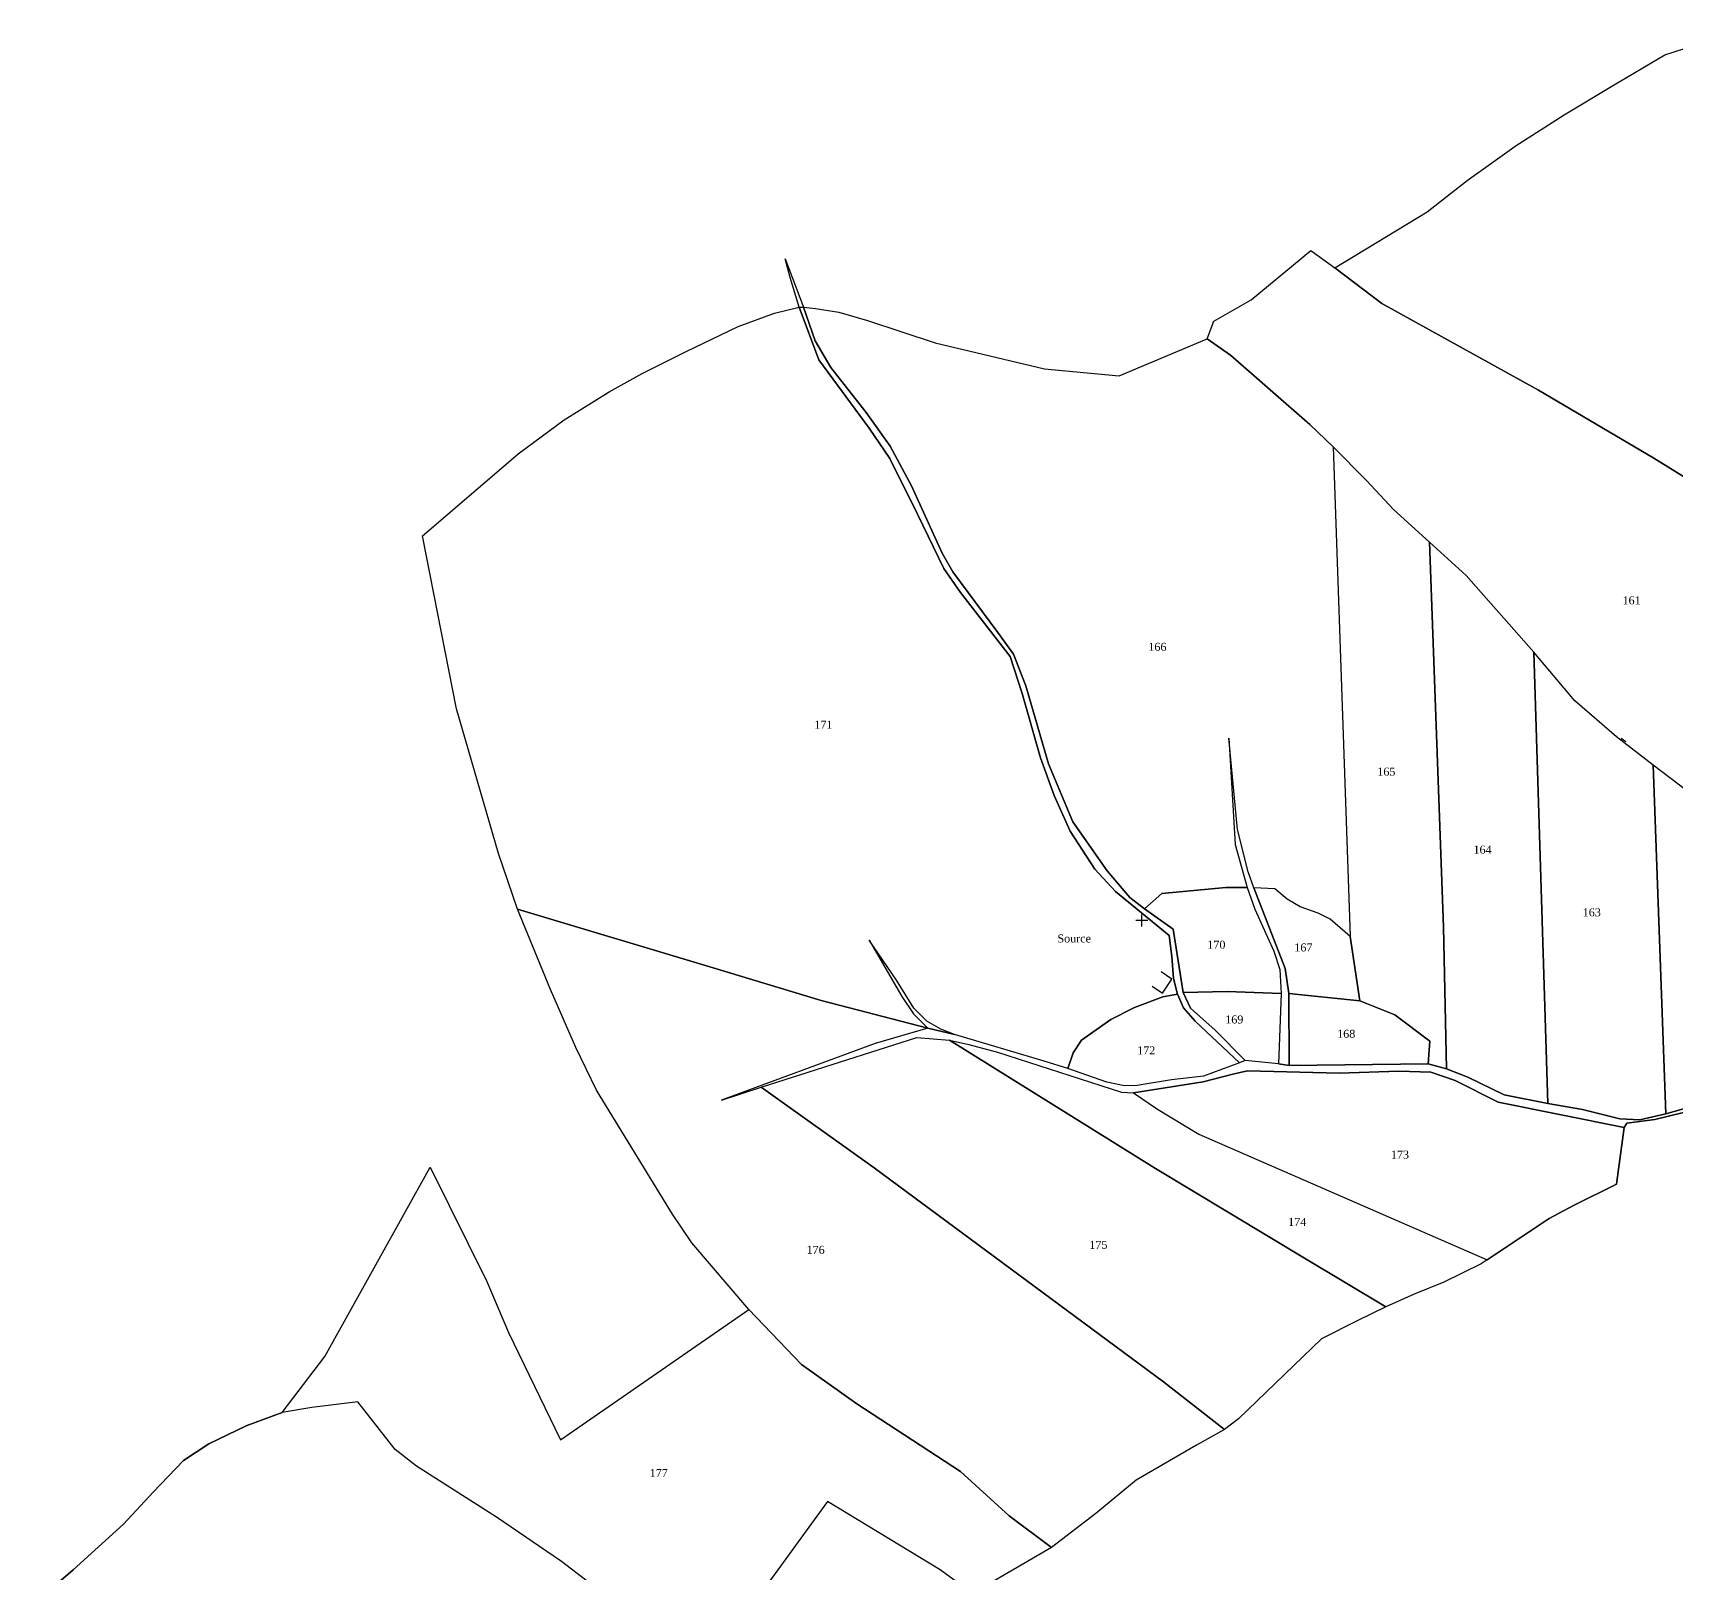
# Model space of a CAD drawing. Extents: x 1206804 to 1210977, y 6152742 to 6157901.
# Drawn here: x 1207586.6 to 1207997.2, y 6155582.6 to 6155967.3 of the extents above; entities that cross this region are included whole.
import ezdxf

# ---------------------------------------------------------------- set-up
doc = ezdxf.new("R2010")
doc.units = 0
doc.linetypes.add('CONTINU', pattern=[0])
doc.layers.get('0').update_dxf_attribs({"linetype": 'CONTINU'})
for name, color, linetype in [('1LIEUDIT', 7, 'CONTINU'), ('1PARCELLE', 7, 'CONTINU'), ('1SUBDSECT', 7, 'CONTINU'), ('1TRONFLUV', 7, 'CONTINU'), ('3CALVAIRE', 7, 'CONTINU'), ('3CALVAIRETEX', 7, 'CONTINU'), ('3FISCLINE', 7, 'CONTINUOUS'), ('3MURNONMI', 7, 'CONTINU'), ('3PARCELLETEX', 7, 'CONTINU')]:
    doc.layers.add(name, color=color, linetype=linetype)
doc.styles.get("Standard").update_dxf_attribs({"font": 'Times New Roman'})

# ---------------------------------------------------------------- blocks, each defined once
blk = doc.blocks.new('DETATOPO')
for points in [[(-1.5, 0), (1.5, 0)], [(0, -1.5), (0, 1.5)]]:
    blk.add_lwpolyline(points)
blk = doc.blocks.new('MURNOMI')
blk.add_line((-0.75, 0.5), (0.75, 0.5))

msp = doc.modelspace()

# ---------------------------------------------------------------- linework, layer by layer
at = {"layer": '1LIEUDIT'}
for points in [[(1207586.64, 6155574.81), (1207596.7, 6155583.43), (1207609.29, 6155594.83), (1207616.71, 6155602.87), (1207624.29, 6155610.71), (1207630.6, 6155614.89), (1207639.91, 6155619.42), (1207648.95, 6155622.72), (1207659.58, 6155636.7), (1207685.88, 6155684.05), (1207700.09, 6155655.42), (1207705.51, 6155642.69), (1207718.45, 6155615.93), (1207765.5, 6155648.45), (1207751.31, 6155665.14), (1207746.5, 6155672.28), (1207727.49, 6155703.25), (1207722.29, 6155713.93), (1207716.01, 6155728.38), (1207707.74, 6155748.44), (1207702.99, 6155762.37), (1207692.52, 6155798.53), (1207684, 6155841.7), (1207692.63, 6155849.09), (1207707.88, 6155862.21), (1207719.36, 6155870.64), (1207730.63, 6155877.67), (1207738.89, 6155882.29), (1207749.89, 6155887.74), (1207762.87, 6155894.01), (1207771.96, 6155897.3), (1207778.11, 6155898.86), (1207779.22, 6155898.83), (1207782.22, 6155898.45), (1207788.02, 6155897.58), (1207795.22, 6155895.53), (1207812.13, 6155889.92), (1207839.39, 6155883.42), (1207858.04, 6155881.7), (1207880.07, 6155890.89), (1207881.73, 6155895.35), (1207891.1, 6155900.66), (1207905.98, 6155912.99), (1207912, 6155908.64), (1207935.05, 6155922.62), (1207945.06, 6155930.47), (1207957.28, 6155939.22), (1207969.31, 6155946.88), (1207981.21, 6155954.03), (1207994.39, 6155961.83), (1208011.52, 6155967.33)], [(1207730.11, 6155576.81), (1207718.76, 6155585.52), (1207702.46, 6155596.6), (1207682.47, 6155609.33), (1207677.2, 6155613.46), (1207667.83, 6155625.43), (1207656.33, 6155624), (1207648.95, 6155622.72), (1207659.58, 6155636.7), (1207685.88, 6155684.05), (1207700.09, 6155655.42), (1207705.51, 6155642.69), (1207718.45, 6155615.93), (1207765.5, 6155648.45), (1207751.31, 6155665.14), (1207746.5, 6155672.28), (1207727.49, 6155703.25), (1207722.29, 6155713.93), (1207716.01, 6155728.38), (1207707.74, 6155748.44), (1207702.99, 6155762.37), (1207692.52, 6155798.53), (1207684, 6155841.7), (1207692.63, 6155849.09), (1207707.88, 6155862.21), (1207719.36, 6155870.64), (1207730.63, 6155877.67), (1207738.89, 6155882.29), (1207749.89, 6155887.74), (1207762.87, 6155894.01), (1207771.96, 6155897.3), (1207778.11, 6155898.86), (1207779.22, 6155898.83), (1207782.22, 6155898.45), (1207788.02, 6155897.58), (1207795.22, 6155895.53), (1207812.13, 6155889.92), (1207839.39, 6155883.42), (1207858.04, 6155881.7), (1207880.07, 6155890.89), (1207881.73, 6155895.35), (1207891.1, 6155900.66), (1207905.98, 6155912.99), (1207912, 6155908.64), (1207935.05, 6155922.62), (1207945.06, 6155930.47), (1207957.28, 6155939.22), (1207969.31, 6155946.88), (1207981.21, 6155954.03), (1207994.39, 6155961.83), (1208011.52, 6155967.33)], [(1207999.09, 6155697.66), (1207991.92, 6155695.9), (1207984.93, 6155694.98), (1207984.24, 6155693.88), (1207982.31, 6155679.8), (1207971.58, 6155674.44), (1207965.56, 6155671.19), (1207950.01, 6155660.86), (1207948.53, 6155659.84), (1207939.22, 6155655.32), (1207931.75, 6155652.25), (1207924.7, 6155649.11), (1207917.69, 6155645.67), (1207908.63, 6155641.11), (1207887.88, 6155621.11), (1207884.41, 6155618.51), (1207877.44, 6155614.61), (1207862.36, 6155605.8), (1207852.25, 6155597.49), (1207841.16, 6155589), (1207821.4, 6155577.51), (1207813.31, 6155583.43), (1207785.16, 6155600.46), (1207768.15, 6155577.03)]]:
    msp.add_lwpolyline(points, dxfattribs=at)
at = {"layer": '1PARCELLE'}
for points in [[(1207586.64, 6155574.81), (1207596.7, 6155583.43), (1207609.29, 6155594.83), (1207616.71, 6155602.87), (1207624.29, 6155610.71), (1207630.6, 6155614.89), (1207639.91, 6155619.42), (1207648.95, 6155622.72), (1207659.58, 6155636.7), (1207685.88, 6155684.05), (1207700.09, 6155655.42), (1207705.51, 6155642.69), (1207718.45, 6155615.93), (1207765.5, 6155648.45), (1207751.31, 6155665.14), (1207746.5, 6155672.28), (1207727.49, 6155703.25), (1207722.29, 6155713.93), (1207716.01, 6155728.38), (1207707.74, 6155748.44), (1207702.99, 6155762.37), (1207692.52, 6155798.53), (1207684, 6155841.7), (1207692.63, 6155849.09), (1207707.88, 6155862.21), (1207719.36, 6155870.64), (1207730.63, 6155877.67), (1207738.89, 6155882.29), (1207749.89, 6155887.74), (1207762.87, 6155894.01), (1207771.96, 6155897.3), (1207778.11, 6155898.86), (1207775.85, 6155906.21), (1207774.65, 6155910.85), (1207779.22, 6155898.83), (1207782.22, 6155898.45), (1207788.02, 6155897.58), (1207795.22, 6155895.53), (1207812.13, 6155889.92), (1207839.39, 6155883.42), (1207858.04, 6155881.7), (1207880.07, 6155890.89), (1207881.73, 6155895.35), (1207891.1, 6155900.66), (1207905.98, 6155912.99), (1207912, 6155908.64), (1207935.05, 6155922.62), (1207945.06, 6155930.47), (1207957.28, 6155939.22), (1207969.31, 6155946.88), (1207981.21, 6155954.03), (1207994.39, 6155961.83), (1208011.52, 6155967.33)], [(1208054.39, 6155736.62), (1207991.51, 6155784.44), (1207982.31, 6155791.5), (1207971.93, 6155800.53), (1207961.67, 6155812.65), (1207944.81, 6155831.76), (1207935.59, 6155840.16), (1207926.62, 6155848.28), (1207919.91, 6155855.53), (1207911.53, 6155863.95), (1207905.71, 6155869.48), (1207885.91, 6155886.81), (1207880.07, 6155890.89), (1207880.07, 6155890.89), (1207881.73, 6155895.35), (1207891.1, 6155900.66), (1207905.98, 6155912.99), (1207912, 6155908.64), (1207923.72, 6155899.75), (1207962.88, 6155878.07), (1207991.68, 6155861.13), (1208017.22, 6155845.28)], [(1207730.11, 6155576.81), (1207718.76, 6155585.52), (1207702.46, 6155596.6), (1207682.47, 6155609.33), (1207677.2, 6155613.46), (1207667.83, 6155625.43), (1207656.33, 6155624), (1207648.95, 6155622.72), (1207648.95, 6155622.72), (1207659.58, 6155636.7), (1207685.88, 6155684.05), (1207700.09, 6155655.42), (1207705.51, 6155642.69), (1207718.45, 6155615.93), (1207765.5, 6155648.45), (1207778.67, 6155634.75), (1207792.5, 6155624.86), (1207818.46, 6155607.96), (1207830.63, 6155596.95), (1207841.16, 6155589), (1207821.4, 6155577.51), (1207813.31, 6155583.43), (1207785.16, 6155600.46), (1207768.15, 6155577.03)]]:
    msp.add_lwpolyline(points, dxfattribs=at)
for points in [[(1207912, 6155908.64), (1207935.05, 6155922.62), (1207945.06, 6155930.47), (1207957.28, 6155939.22), (1207969.31, 6155946.88), (1207981.21, 6155954.03), (1207994.39, 6155961.83), (1208011.52, 6155967.33), (1208051.57, 6155929.8), (1208073.73, 6155908.27), (1208089.19, 6155894.15), (1208101.83, 6155882.98), (1208097.91, 6155871.77), (1208095.56, 6155862.42), (1208092.77, 6155841.88), (1208089.46, 6155831.84), (1208084.32, 6155824.23), (1208079.71, 6155811.34), (1208058.94, 6155822.97), (1208017.22, 6155845.28), (1207991.68, 6155861.13), (1207962.88, 6155878.07), (1207923.72, 6155899.75), (1207912, 6155908.64)], [(1207707.74, 6155748.44), (1207702.99, 6155762.37), (1207692.52, 6155798.53), (1207684, 6155841.7), (1207692.63, 6155849.09), (1207707.88, 6155862.21), (1207719.36, 6155870.64), (1207730.63, 6155877.67), (1207738.89, 6155882.29), (1207749.89, 6155887.74), (1207762.87, 6155894.01), (1207771.96, 6155897.3), (1207778.11, 6155898.86), (1207783.04, 6155885.67), (1207795.64, 6155868.6), (1207800.75, 6155861.05), (1207807.71, 6155847.15), (1207814.26, 6155833.56), (1207818.45, 6155827.59), (1207830.81, 6155811.54), (1207833.83, 6155802.3), (1207838.43, 6155786.22), (1207841.83, 6155776.88), (1207845.85, 6155767.92), (1207852.01, 6155758.41), (1207857.13, 6155752.83), (1207870.53, 6155741.89), (1207871.21, 6155736.67), (1207871.64, 6155731.17), (1207872.63, 6155727.23), (1207868.98, 6155726.52), (1207861.88, 6155723.93), (1207855.98, 6155720.87), (1207848.69, 6155715.7), (1207846.6, 6155712.55), (1207845.23, 6155708.63), (1207839.37, 6155710.47), (1207816.97, 6155717.11), (1207813.51, 6155718.45), (1207809.99, 6155720.46), (1207806.79, 6155723.76), (1207802.48, 6155730.74), (1207795.65, 6155740.72), (1207803.77, 6155726.64), (1207806.72, 6155722.27), (1207810.25, 6155718.76), (1207783.64, 6155725.6), (1207756.59, 6155733.83), (1207707.74, 6155748.44)], [(1207779.22, 6155898.83), (1207782.22, 6155898.45), (1207788.02, 6155897.58), (1207795.22, 6155895.53), (1207812.13, 6155889.92), (1207839.39, 6155883.42), (1207858.04, 6155881.7), (1207880.07, 6155890.89), (1207885.91, 6155886.81), (1207905.71, 6155869.48), (1207911.53, 6155863.95), (1207915.8, 6155741.66), (1207910.8, 6155745.97), (1207907.79, 6155747.45), (1207903.31, 6155749.07), (1207900.06, 6155750.95), (1207896.96, 6155753.54), (1207891.74, 6155753.78), (1207890.3, 6155757.78), (1207887.65, 6155768.32), (1207885.48, 6155791.14), (1207887.04, 6155764.63), (1207890.04, 6155753.88), (1207884.71, 6155753.88), (1207868.76, 6155752.33), (1207864.43, 6155748.5), (1207860.72, 6155751.39), (1207855.11, 6155758.06), (1207846.48, 6155770.23), (1207840.39, 6155784.78), (1207834.74, 6155804.24), (1207831.67, 6155812.11), (1207827.74, 6155817.56), (1207816.48, 6155832.7), (1207813.87, 6155837.41), (1207806.17, 6155854.2), (1207800.88, 6155864.09), (1207794.83, 6155872.55), (1207786.02, 6155883.71), (1207782.1, 6155890.44), (1207779.22, 6155898.83)], [(1207935.59, 6155840.16), (1207926.62, 6155848.28), (1207919.91, 6155855.53), (1207911.53, 6155863.95), (1207915.8, 6155741.66), (1207918.23, 6155725.58), (1207926.99, 6155722.05), (1207935.67, 6155715.51), (1207935.25, 6155709.79), (1207939.88, 6155708.54), (1207939.12, 6155743.99), (1207935.59, 6155840.16)], [(1207961.67, 6155812.65), (1207944.81, 6155831.76), (1207935.59, 6155840.16), (1207939.12, 6155743.99), (1207939.88, 6155708.54), (1207945.23, 6155706.48), (1207954.26, 6155702.09), (1207965.17, 6155699.94), (1207961.67, 6155812.65)], [(1207991.51, 6155784.44), (1207982.31, 6155791.5), (1207971.93, 6155800.53), (1207961.67, 6155812.65), (1207965.17, 6155699.94), (1207973.84, 6155698.44), (1207983.21, 6155696.05), (1207988.21, 6155695.81), (1207994.67, 6155697.33), (1207991.51, 6155784.44)], [(1208047.16, 6155717.01), (1208054.39, 6155736.62), (1207991.51, 6155784.44), (1207994.67, 6155697.33), (1208002.58, 6155699.54), (1208008.75, 6155702.46), (1208024.98, 6155714.74), (1208032.28, 6155716.15), (1208047.16, 6155717.01)], [(1207898.58, 6155727.38), (1207885.09, 6155727.92), (1207874.07, 6155727.67), (1207871.57, 6155743.47), (1207864.43, 6155748.5), (1207868.76, 6155752.33), (1207884.71, 6155753.88), (1207890.04, 6155753.88), (1207891.97, 6155748.49), (1207896.71, 6155737.98), (1207898.24, 6155733.36), (1207898.58, 6155727.38)], [(1207915.8, 6155741.66), (1207910.8, 6155745.97), (1207907.79, 6155747.45), (1207903.31, 6155749.07), (1207900.06, 6155750.95), (1207896.96, 6155753.54), (1207891.74, 6155753.78), (1207899.53, 6155733.62), (1207900.47, 6155727.42), (1207918.23, 6155725.58), (1207915.8, 6155741.66)], [(1207765.5, 6155648.45), (1207751.31, 6155665.14), (1207746.5, 6155672.28), (1207727.49, 6155703.25), (1207722.29, 6155713.93), (1207716.01, 6155728.38), (1207707.74, 6155748.44), (1207756.59, 6155733.83), (1207783.64, 6155725.6), (1207810.25, 6155718.76), (1207797.07, 6155714.86), (1207758.7, 6155700.78), (1207768.62, 6155704.03), (1207796.88, 6155683.87), (1207869.13, 6155630.4), (1207884.41, 6155618.51), (1207877.44, 6155614.61), (1207862.36, 6155605.8), (1207852.25, 6155597.49), (1207841.16, 6155589), (1207830.63, 6155596.95), (1207818.46, 6155607.96), (1207792.5, 6155624.86), (1207778.67, 6155634.75), (1207765.5, 6155648.45)], [(1207872.63, 6155727.23), (1207874.14, 6155723.78), (1207877.03, 6155720.45), (1207888.16, 6155710.06), (1207879.16, 6155706.73), (1207871.17, 6155705.81), (1207862.61, 6155704.39), (1207859.43, 6155704.35), (1207854.96, 6155705.28), (1207845.23, 6155708.63), (1207846.6, 6155712.55), (1207848.69, 6155715.7), (1207855.98, 6155720.87), (1207861.88, 6155723.93), (1207868.98, 6155726.52), (1207872.63, 6155727.23)], [(1207898.58, 6155727.38), (1207897.91, 6155709.84), (1207889.59, 6155710.62), (1207882.06, 6155718.27), (1207875.93, 6155723.69), (1207874.07, 6155727.67), (1207885.09, 6155727.92), (1207898.58, 6155727.38)], [(1207935.25, 6155709.79), (1207935.67, 6155715.51), (1207926.99, 6155722.05), (1207918.23, 6155725.58), (1207900.47, 6155727.42), (1207900.57, 6155709.4), (1207935.25, 6155709.79)], [(1207884.41, 6155618.51), (1207869.13, 6155630.4), (1207796.88, 6155683.87), (1207768.62, 6155704.03), (1207790.28, 6155710.9), (1207807.52, 6155716.36), (1207815.68, 6155715.73), (1207867.15, 6155683.71), (1207904.42, 6155661.24), (1207924.7, 6155649.11), (1207917.69, 6155645.67), (1207908.63, 6155641.11), (1207887.88, 6155621.11), (1207884.41, 6155618.51)], [(1207924.7, 6155649.11), (1207904.42, 6155661.24), (1207867.15, 6155683.71), (1207815.68, 6155715.73), (1207820.53, 6155714.63), (1207827.7, 6155712.7), (1207858.65, 6155702.72), (1207861.63, 6155702.6), (1207867.67, 6155698.53), (1207877.98, 6155692.29), (1207950.01, 6155660.86), (1207948.53, 6155659.84), (1207939.22, 6155655.32), (1207931.75, 6155652.25), (1207924.7, 6155649.11)], [(1207861.63, 6155702.6), (1207867.67, 6155698.53), (1207877.98, 6155692.29), (1207950.01, 6155660.86), (1207965.56, 6155671.19), (1207971.58, 6155674.44), (1207982.31, 6155679.8), (1207984.24, 6155693.88), (1207952.78, 6155700.26), (1207942.06, 6155705.69), (1207935.97, 6155707.76), (1207927.93, 6155707.97), (1207913.08, 6155707.5), (1207890.15, 6155708.07), (1207886.44, 6155707.25), (1207879.08, 6155705.31), (1207861.63, 6155702.6)]]:
    msp.add_lwpolyline(points, close=True, dxfattribs=at)
at = {"layer": '1SUBDSECT'}
for points in [[(1207999.09, 6155697.66), (1207991.92, 6155695.9), (1207984.93, 6155694.98), (1207984.24, 6155693.88), (1207982.31, 6155679.8), (1207971.58, 6155674.44), (1207965.56, 6155671.19), (1207950.01, 6155660.86), (1207948.53, 6155659.84), (1207939.22, 6155655.32), (1207931.75, 6155652.25), (1207924.7, 6155649.11), (1207917.69, 6155645.67), (1207908.63, 6155641.11), (1207887.88, 6155621.11), (1207884.41, 6155618.51), (1207877.44, 6155614.61), (1207862.36, 6155605.8), (1207852.25, 6155597.49), (1207841.16, 6155589), (1207821.4, 6155577.51), (1207813.31, 6155583.43), (1207785.16, 6155600.46), (1207768.15, 6155577.03)], [(1207730.11, 6155576.81), (1207718.76, 6155585.52), (1207702.46, 6155596.6), (1207682.47, 6155609.33), (1207677.2, 6155613.46), (1207667.83, 6155625.43), (1207656.33, 6155624), (1207648.95, 6155622.72), (1207639.91, 6155619.42), (1207630.6, 6155614.89), (1207624.29, 6155610.71), (1207616.71, 6155602.87), (1207609.29, 6155594.83), (1207596.7, 6155583.43), (1207586.64, 6155574.81)]]:
    msp.add_lwpolyline(points, dxfattribs=at)
at = {"layer": '1TRONFLUV'}
for points in [[(1207889.59, 6155710.62), (1207888.16, 6155710.06), (1207877.03, 6155720.45), (1207874.14, 6155723.78), (1207872.63, 6155727.23), (1207871.64, 6155731.17), (1207871.21, 6155736.67), (1207870.53, 6155741.89), (1207857.13, 6155752.83), (1207852.01, 6155758.41), (1207845.85, 6155767.92), (1207841.83, 6155776.88), (1207838.43, 6155786.22), (1207833.83, 6155802.3), (1207830.81, 6155811.54), (1207818.45, 6155827.59), (1207814.26, 6155833.56), (1207807.71, 6155847.15), (1207800.75, 6155861.05), (1207795.64, 6155868.6), (1207783.04, 6155885.67), (1207778.11, 6155898.86), (1207775.85, 6155906.21), (1207774.65, 6155910.85), (1207779.22, 6155898.83), (1207782.1, 6155890.44), (1207786.02, 6155883.71), (1207794.83, 6155872.55), (1207800.88, 6155864.09), (1207806.17, 6155854.2), (1207813.87, 6155837.41), (1207816.48, 6155832.7), (1207827.74, 6155817.56), (1207831.67, 6155812.11), (1207834.74, 6155804.24), (1207840.39, 6155784.78), (1207846.48, 6155770.23), (1207855.11, 6155758.06), (1207860.72, 6155751.39), (1207864.43, 6155748.5), (1207871.57, 6155743.47), (1207874.07, 6155727.67), (1207875.93, 6155723.69), (1207882.06, 6155718.27), (1207889.59, 6155710.62)], [(1207900.57, 6155709.4), (1207900.47, 6155727.42), (1207899.53, 6155733.62), (1207891.74, 6155753.78), (1207890.3, 6155757.78), (1207887.65, 6155768.32), (1207885.48, 6155791.14), (1207887.04, 6155764.63), (1207890.04, 6155753.88), (1207891.97, 6155748.49), (1207896.71, 6155737.98), (1207898.24, 6155733.36), (1207898.58, 6155727.38), (1207897.91, 6155709.84), (1207900.57, 6155709.4)], [(1207816.97, 6155717.11), (1207813.51, 6155718.45), (1207809.99, 6155720.46), (1207806.79, 6155723.76), (1207802.48, 6155730.74), (1207795.65, 6155740.72), (1207803.77, 6155726.64), (1207806.72, 6155722.27), (1207810.25, 6155718.76), (1207816.97, 6155717.11)]]:
    msp.add_lwpolyline(points, close=True, dxfattribs=at)
msp.add_lwpolyline([(1208002.58, 6155699.54), (1207994.67, 6155697.33), (1207988.21, 6155695.81), (1207983.21, 6155696.05), (1207973.84, 6155698.44), (1207965.17, 6155699.94), (1207954.26, 6155702.09), (1207945.23, 6155706.48), (1207939.88, 6155708.54), (1207935.25, 6155709.79), (1207900.57, 6155709.4), (1207897.91, 6155709.84), (1207889.59, 6155710.62), (1207888.16, 6155710.06), (1207879.16, 6155706.73), (1207871.17, 6155705.81), (1207862.61, 6155704.39), (1207859.43, 6155704.35), (1207854.96, 6155705.28), (1207845.23, 6155708.63), (1207839.37, 6155710.47), (1207816.97, 6155717.11), (1207816.97, 6155717.11), (1207810.25, 6155718.76), (1207797.07, 6155714.86), (1207758.7, 6155700.78), (1207768.62, 6155704.03), (1207790.28, 6155710.9), (1207807.52, 6155716.36), (1207815.68, 6155715.73), (1207820.53, 6155714.63), (1207827.7, 6155712.7), (1207858.65, 6155702.72), (1207861.63, 6155702.6), (1207879.08, 6155705.31), (1207886.44, 6155707.25), (1207890.15, 6155708.07), (1207913.08, 6155707.5), (1207927.93, 6155707.97), (1207935.97, 6155707.76), (1207942.06, 6155705.69), (1207952.78, 6155700.26), (1207984.24, 6155693.88), (1207984.93, 6155694.98), (1207991.92, 6155695.9), (1207999.09, 6155697.66)], dxfattribs=at)
at = {"layer": '3FISCLINE'}
msp.add_lwpolyline([(1207866.34, 6155729.24), (1207868.92, 6155727.46), (1207871.22, 6155730.97), (1207868.61, 6155732.82)], dxfattribs=at)

# ---------------------------------------------------------------- block references
at = {"layer": '3CALVAIRE', "rotation": 90}
msp.add_blockref('DETATOPO', (1207863.7, 6155745.6), dxfattribs=at)
at = {"layer": '3MURNONMI', "rotation": 322.6}
msp.add_blockref('MURNOMI', (1207983.8, 6155790.35), dxfattribs=at)

# ---------------------------------------------------------------- texts
at = {"layer": '3CALVAIRETEX'}
msp.add_text('Source', height=2, dxfattribs=at).set_placement((1207842.64, 6155740.14))
at = {"layer": '3PARCELLETEX'}
for s, p in [('161', (1207983.85, 6155824.59)), ('166', (1207865.37, 6155812.98)), ('171', (1207781.91, 6155793.54)), ('165', (1207922.57, 6155781.81)), ('164', (1207946.61, 6155762.33)), ('163', (1207973.9, 6155746.67)), ('170', (1207880.1, 6155738.57)), ('167', (1207901.84, 6155737.89)), ('169', (1207884.58, 6155719.9)), ('168', (1207912.55, 6155716.32)), ('172', (1207862.57, 6155712.18)), ('173', (1207925.98, 6155686.15)), ('174', (1207900.3, 6155669.34)), ('175', (1207850.62, 6155663.6)), ('176', (1207779.96, 6155662.36)), ('177', (1207740.76, 6155606.62))]:
    msp.add_text(s, height=2, dxfattribs=at).set_placement(p)

doc.saveas('drawing.dxf')
